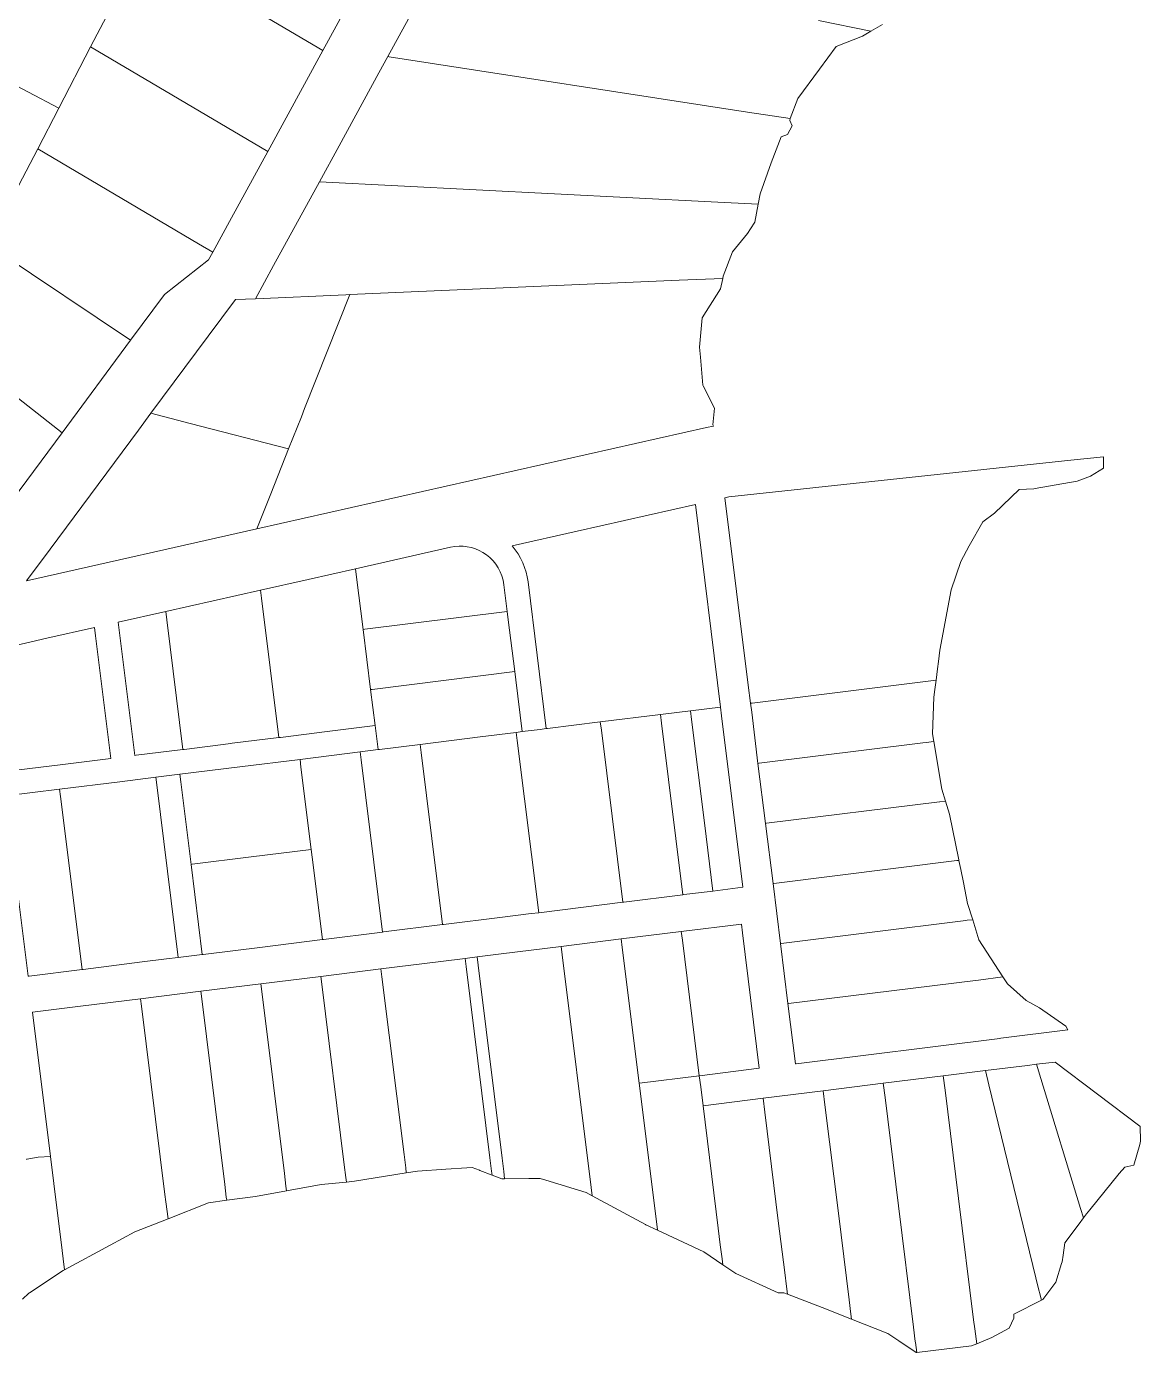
# Model space of a CAD drawing. Header units: feet. Extents: x 865220 to 2774701, y -2240498 to 961524.
# Drawn here: x 2771345 to 2772265, y 958271 to 959366 of the extents above; entities that cross this region are included whole.
import ezdxf

# ---------------------------------------------------------------- set-up
doc = ezdxf.new("R2010")
doc.units = ezdxf.units.FT
doc.header["$LTSCALE"] = 0.015
doc.header["$MEASUREMENT"] = 0
doc.layers.add('Parcels', color=7, linetype='Continuous', lineweight=0)

msp = doc.modelspace()

# ---------------------------------------------------------------- linework, layer by layer
at = {"layer": 'Parcels', "lineweight": 5, "ltscale": 100}
for p, q in [((2771590.1, 959346.7), (2771442, 959433.9)), ((2771442, 959433.9), (2771590.1, 959346.7)), ((2771693.7, 959433), (2771643.7, 959341.5)), ((2771590.1, 959346.7), (2771635.7, 959430)), ((2771398.3, 959349.6), (2771411.6, 959375.3)), ((2771999.3, 959371.3), (2772042.7, 959362.6)), ((2772042.7, 959362.6), (2772052.1, 959368.1)), ((2771251, 959362.5), (2771372.1, 959299)), ((2772014, 959349.9), (2772035.6, 959358.4)), ((2772035.6, 959358.4), (2772042.7, 959362.6)), ((2772042.7, 959362.6), (2772042.7, 959362.6)), ((2771398.3, 959349.6), (2771372.1, 959299)), ((2771372.1, 959299), (2771398.3, 959349.6)), ((2771544.6, 959263.3), (2771398.3, 959349.6)), ((2771398.3, 959349.6), (2771544.6, 959263.3)), ((2771544.6, 959263.3), (2771590.1, 959346.7)), ((2772000.1, 959331.1), (2772014, 959349.9)), ((2771643.7, 959341.5), (2771636.4, 959328.1)), ((2771644.8, 959341.3), (2771643.7, 959341.5)), ((2771644.8, 959341.3), (2771940.7, 959295.7)), ((2771636.4, 959328.1), (2771603.5, 959267.9)), ((2771982.2, 959306.9), (2772000.1, 959331.1)), ((2771976.1, 959290.3), (2771982.2, 959306.9)), ((2771372.1, 959299), (2771354.6, 959265.3)), ((2771372.1, 959299), (2771372.1, 959299)), ((2771940.7, 959295.7), (2771976.1, 959290.3)), ((2771973.8, 959277.2), (2771977.6, 959284.5)), ((2771975.6, 959288.7), (2771976.1, 959290.3)), ((2771977.6, 959284.5), (2771975.6, 959288.7)), ((2771976.1, 959290.3), (2771976.1, 959290.3)), ((2771963, 959260.9), (2771968.5, 959275.2)), ((2771968.5, 959275.2), (2771973.8, 959277.2)), ((2771354.6, 959265.3), (2771332.5, 959222.7)), ((2771487.4, 959186.9), (2771354.6, 959265.3)), ((2771514.6, 959208.4), (2771544.6, 959263.3)), ((2771544.6, 959263.3), (2771544.6, 959263.3)), ((2771603.5, 959267.9), (2771587.2, 959238)), ((2771960.2, 959253.8), (2771963, 959260.9)), ((2771951.3, 959228.3), (2771960.2, 959253.8)), ((2771587.2, 959238), (2771549.4, 959169)), ((2771910.6, 959221.6), (2771587.2, 959238)), ((2771949.6, 959219.7), (2771951.3, 959228.3)), ((2771949.6, 959219.7), (2771910.6, 959221.6)), ((2771946.7, 959204.8), (2771949.6, 959219.7)), ((2771949.6, 959219.7), (2771949.6, 959219.7)), ((2771499.1, 959180), (2771514.6, 959208.4)), ((2771943.2, 959199.3), (2771946.7, 959204.8)), ((2771928.4, 959180.4), (2771940.8, 959195.4)), ((2771940.8, 959195.4), (2771943.2, 959199.3)), ((2771431.3, 959107.3), (2771308.1, 959189.7)), ((2771487.4, 959186.9), (2771499.1, 959180)), ((2771459.3, 959145), (2771495.7, 959173.8)), ((2771495.7, 959173.8), (2771499.1, 959180)), ((2771499.1, 959180), (2771499.1, 959180)), ((2771920.7, 959160.1), (2771928.4, 959180.4)), ((2771549.4, 959169), (2771534.5, 959141.6)), ((2771920.3, 959158.4), (2771920.7, 959160.1)), ((2771884.2, 959156.8), (2771612.3, 959145)), ((2771920.3, 959158.4), (2771884.2, 959156.8)), ((2771884.2, 959156.8), (2771920.3, 959158.4)), ((2771903.3, 959125.8), (2771918.4, 959149.7)), ((2771918.4, 959149.7), (2771920.3, 959158.4)), ((2771431.3, 959107.3), (2771459.3, 959145)), ((2771517.8, 959140.9), (2771495.3, 959110.6)), ((2771534.5, 959141.6), (2771517.8, 959140.9)), ((2771534.5, 959141.6), (2771609.1, 959144.8)), ((2771609.1, 959144.8), (2771534.5, 959141.6)), ((2771575, 959050.9), (2771612.3, 959145)), ((2771609.1, 959144.8), (2771612.3, 959145)), ((2771612.3, 959145), (2771609.1, 959144.8)), ((2771258, 959122.3), (2771374.7, 959031)), ((2771901.2, 959101.7), (2771903.3, 959125.8)), ((2771374.7, 959031), (2771431.3, 959107.3)), ((2771495.3, 959110.6), (2771448.1, 959047)), ((2771901.9, 959093.3), (2771901.2, 959101.7)), ((2771903.8, 959070.2), (2771901.9, 959093.3)), ((2771904, 959069.8), (2771903.8, 959070.2)), ((2771913.4, 959051.1), (2771904, 959069.8)), ((2771575, 959050.9), (2771572.3, 959044.1)), ((2771572.3, 959044.1), (2771575, 959050.9)), ((2771912.1, 959037.5), (2771913.4, 959051.1)), ((2771448.1, 959047), (2771437.8, 959033.1)), ((2771480.6, 959038.6), (2771448.1, 959047)), ((2771561.8, 959017.7), (2771480.6, 959038.6)), ((2771572.3, 959044.1), (2771561.8, 959017.7)), ((2771561.8, 959017.7), (2771572.3, 959044.1)), ((2771318.1, 958954.7), (2771374.7, 959031)), ((2771437.8, 959033.1), (2771365, 958934.9)), ((2771535.6, 958951.5), (2771906.9, 959035.2)), ((2771906.9, 959035.2), (2771912.6, 959036.5)), ((2771912.6, 959036.5), (2771912.1, 959037.5)), ((2771561.8, 959017.7), (2771547.1, 958980.5)), ((2771547.1, 958980.5), (2771561.8, 959017.7)), ((2771561.8, 959017.7), (2771561.8, 959017.7)), ((2772207.7, 959008.2), (2771925.3, 958977.9)), ((2772234.6, 959011.1), (2772207.7, 959008.2)), ((2772234.7, 959001.6), (2772234.6, 959011.1)), ((2772213, 958991), (2772224.1, 958995)), ((2772224.1, 958995), (2772234.7, 959001.6)), ((2772144.8, 958964.4), (2772165.1, 958984)), ((2772165.1, 958984), (2772177.1, 958984.7)), ((2772177.1, 958984.7), (2772178.2, 958984.8)), ((2772178.2, 958984.8), (2772213, 958991)), ((2771547.1, 958980.5), (2771535.6, 958951.5)), ((2771535.6, 958951.5), (2771547.1, 958980.5)), ((2771925.3, 958977.9), (2771922.1, 958977.2)), ((2771922.1, 958977.2), (2771941.4, 958822.4)), ((2771897.8, 958971.7), (2771800, 958949.7)), ((2771918.4, 958804.4), (2771897.8, 958971.7)), ((2772135.2, 958957.3), (2772144.8, 958964.4)), ((2771345.4, 958908.6), (2771535.6, 958951.5)), ((2771535.6, 958951.5), (2771535.6, 958951.5)), ((2772123.8, 958937.5), (2772135.2, 958957.3)), ((2771800, 958949.7), (2771746.4, 958937.6)), ((2771365, 958934.9), (2771345.4, 958908.6)), ((2771695.6, 958936.4), (2771617.1, 958918.6)), ((2771699, 958937), (2771695.6, 958936.4)), ((2771702.5, 958937.2), (2771699, 958937)), ((2771705.9, 958937.2), (2771702.5, 958937.2)), ((2771709.3, 958936.8), (2771705.9, 958937.2)), ((2771712.7, 958936.1), (2771709.3, 958936.8)), ((2771716, 958935.1), (2771712.7, 958936.1)), ((2771719.2, 958933.7), (2771716, 958935.1)), ((2771722.2, 958932.1), (2771719.2, 958933.7)), ((2771725.2, 958930.1), (2771722.2, 958932.1)), ((2771728, 958927.8), (2771725.2, 958930.1)), ((2771746.4, 958937.6), (2771749, 958934.3)), ((2771749, 958934.3), (2771751.3, 958930.9)), ((2771751.3, 958930.9), (2771753.4, 958927.3)), ((2772116.8, 958924.6), (2772123.8, 958937.5)), ((2771617.1, 958918.6), (2771577.9, 958909.8)), ((2771617.9, 958911.8), (2771617.1, 958918.6)), ((2771730.6, 958925.2), (2771728, 958927.8)), ((2771732.9, 958922.4), (2771730.6, 958925.2)), ((2771734.9, 958919.4), (2771732.9, 958922.4)), ((2771736.6, 958916.2), (2771734.9, 958919.4)), ((2771753.4, 958927.3), (2771755.2, 958923.6)), ((2771755.2, 958923.6), (2771756.7, 958919.7)), ((2771756.7, 958919.7), (2771757.9, 958915.7)), ((2772109, 958901.1), (2772116.8, 958924.6)), ((2771577.9, 958909.8), (2771538.7, 958901)), ((2771617.9, 958911.8), (2771623.3, 958868.5)), ((2771737.9, 958912.8), (2771736.6, 958916.2)), ((2771738.9, 958909.3), (2771737.9, 958912.8)), ((2771739.3, 958907.4), (2771738.9, 958909.3)), ((2771739.6, 958905.4), (2771739.3, 958907.4)), ((2771757.9, 958915.7), (2771758.8, 958911.9)), ((2771758.8, 958911.9), (2771759.5, 958907.9)), ((2771759.5, 958907.9), (2771774.6, 958786.6)), ((2771538.7, 958901), (2771499.5, 958892.1)), ((2771539.5, 958894.2), (2771538.7, 958901)), ((2771742.4, 958883.3), (2771739.6, 958905.4)), ((2772099.7, 958851.4), (2772109, 958901.1)), ((2771499.5, 958892.1), (2771460.3, 958883.3)), ((2771539.5, 958894.2), (2771553.8, 958779.2)), ((2771460.3, 958883.3), (2771421.1, 958874.4)), ((2771421.1, 958874.4), (2771434.7, 958764.4)), ((2771461.1, 958876.5), (2771460.3, 958883.3)), ((2771460.3, 958883.3), (2771461.1, 958876.5)), ((2771474.4, 958769.4), (2771461.1, 958876.5)), ((2771461.1, 958876.5), (2771474.4, 958769.4)), ((2771624.7, 958868.7), (2771742.4, 958883.3)), ((2771743.2, 958876.5), (2771742.4, 958883.3)), ((2771742.4, 958883.3), (2771742.4, 958883.3)), ((2771748.6, 958833.7), (2771743.2, 958876.5)), ((2771401.5, 958870), (2771362.2, 958861.2)), ((2771402.3, 958863.3), (2771401.5, 958870)), ((2771414.9, 958762), (2771402.3, 958863.3)), ((2771624.7, 958868.7), (2771623.3, 958868.5)), ((2771629.5, 958818.9), (2771623.3, 958868.5)), ((2771623.3, 958868.5), (2771623.3, 958868.5)), ((2771362.2, 958861.2), (2771323, 958852.3)), ((2772097.7, 958836.1), (2772098.5, 958842)), ((2772098.5, 958842), (2772099.7, 958851.4)), ((2771630.7, 958819), (2771748.6, 958833.7)), ((2771749.4, 958826.9), (2771748.6, 958833.7)), ((2771748.6, 958833.7), (2771748.6, 958833.7)), ((2772096.5, 958826.6), (2772097.7, 958836.1)), ((2771754.7, 958784.1), (2771749.4, 958826.9)), ((2771941.4, 958822.4), (2771943.3, 958807.5)), ((2771944.5, 958807.7), (2772092.1, 958826)), ((2772096.5, 958826.6), (2772092.1, 958826)), ((2772095.5, 958818.8), (2772096.5, 958826.6)), ((2772096.5, 958826.6), (2772096.5, 958826.6)), ((2771630.7, 958819), (2771629.5, 958818.9)), ((2771629.5, 958818.9), (2771630.7, 958819)), ((2771629.5, 958818.9), (2771633.2, 958789.1)), ((2772093.6, 958782.3), (2772094.7, 958812.7)), ((2772094.7, 958812.7), (2772095.5, 958818.8)), ((2771819.2, 958792.1), (2771868.8, 958798.3)), ((2771893.6, 958801.4), (2771868.8, 958798.3)), ((2771869.7, 958791.2), (2771868.8, 958798.3)), ((2771868.8, 958798.3), (2771869.7, 958791.2)), ((2771918.4, 958804.4), (2771893.6, 958801.4)), ((2771894.5, 958794.2), (2771893.6, 958801.4)), ((2771919.3, 958797.3), (2771918.4, 958804.4)), ((2771918.4, 958804.4), (2771918.4, 958804.4)), ((2771944.5, 958807.7), (2771943.3, 958807.5)), ((2771943.3, 958807.5), (2771944.5, 958807.7)), ((2771943.3, 958807.5), (2771944.2, 958800.3)), ((2771944.2, 958800.3), (2771949.4, 958757.9)), ((2771593.5, 958784.2), (2771633.2, 958789.1)), ((2771633.2, 958789.1), (2771634, 958782.6)), ((2771774.6, 958786.6), (2771775.7, 958786.7)), ((2771775.7, 958786.7), (2771819.2, 958792.1)), ((2771819.2, 958792.1), (2771820.1, 958785.2)), ((2771887.3, 958649.4), (2771869.7, 958791.2)), ((2771869.7, 958791.2), (2771887.3, 958649.4)), ((2771905.2, 958708.8), (2771894.5, 958794.2)), ((2771937, 958655.6), (2771919.3, 958797.3)), ((2771515.3, 958774.5), (2771553.8, 958779.2)), ((2771553.8, 958779.2), (2771555, 958779.4)), ((2771555, 958779.4), (2771593.5, 958784.2)), ((2771634, 958782.6), (2771635.7, 958769.3)), ((2771720, 958779.8), (2771670.4, 958773.6)), ((2771749.8, 958783.5), (2771720, 958779.8)), ((2771754.7, 958784.1), (2771749.8, 958783.5)), ((2771749.8, 958783.5), (2771750.6, 958776.7)), ((2771750.6, 958776.7), (2771768.3, 958634.6)), ((2771769.6, 958785.9), (2771754.7, 958784.1)), ((2771754.7, 958784.1), (2771754.7, 958784.1)), ((2771774.6, 958786.6), (2771769.6, 958785.9)), ((2771837.7, 958643.3), (2771820.1, 958785.2)), ((2772094.7, 958776), (2772088.3, 958775.2)), ((2772088.3, 958775.2), (2772094.7, 958776)), ((2772094.7, 958776), (2772093.6, 958782.3)), ((2772101.2, 958736.5), (2772094.7, 958776)), ((2772094.7, 958776), (2772094.7, 958776)), ((2771435.9, 958764.6), (2771474.4, 958769.4)), ((2771474.4, 958769.4), (2771475.6, 958769.5)), ((2771474.4, 958769.4), (2771474.4, 958769.4)), ((2771475.6, 958769.5), (2771514.1, 958774.3)), ((2771475.6, 958769.5), (2771475.6, 958769.5)), ((2771514.1, 958774.3), (2771515.3, 958774.5)), ((2771620.8, 958767.4), (2771571.2, 958761.2)), ((2771635.7, 958769.3), (2771620.8, 958767.4)), ((2771621.6, 958760.9), (2771620.8, 958767.4)), ((2771636.8, 958769.4), (2771635.7, 958769.3)), ((2771670.4, 958773.6), (2771636.8, 958769.4)), ((2771636.8, 958769.4), (2771670.4, 958773.6)), ((2771671.2, 958767), (2771670.4, 958773.6)), ((2771670.4, 958773.6), (2771671.2, 958767)), ((2771688.9, 958624.8), (2771671.2, 958767)), ((2772085.4, 958774.8), (2771950.4, 958758)), ((2772088.3, 958775.2), (2772085.4, 958774.8)), ((2772085.4, 958774.8), (2772088.3, 958775.2)), ((2771336.7, 958752.2), (2771375.2, 958757)), ((2771375.2, 958757), (2771414.9, 958762)), ((2771414.9, 958762), (2771414.9, 958762)), ((2771434.7, 958764.4), (2771435.9, 958764.6)), ((2771521.5, 958755.1), (2771471.9, 958748.9)), ((2771571.2, 958761.2), (2771521.5, 958755.1)), ((2771571.2, 958761.2), (2771572, 958754.8)), ((2771580.4, 958686.8), (2771572, 958754.8)), ((2771639.3, 958618.6), (2771621.6, 958760.9)), ((2771621.6, 958760.9), (2771639.3, 958618.6)), ((2771950.4, 958758), (2771949.4, 958757.9)), ((2771949.4, 958757.9), (2771955.6, 958708.3)), ((2771452.1, 958746.4), (2771422.3, 958742.7)), ((2771471.9, 958748.9), (2771452.1, 958746.4)), ((2771452.9, 958740.3), (2771452.1, 958746.4)), ((2771472.7, 958742.7), (2771471.9, 958748.9)), ((2771372.7, 958736.6), (2771328.1, 958731)), ((2771422.3, 958742.7), (2771372.7, 958736.6)), ((2771373.5, 958730.6), (2771372.7, 958736.6)), ((2771452.9, 958740.3), (2771470.6, 958597.6)), ((2771472.7, 958742.7), (2771481.2, 958674.5)), ((2772104.2, 958726.8), (2772101.2, 958736.5)), ((2771328.8, 958725.2), (2771346.6, 958582.2)), ((2771391.2, 958587.7), (2771373.5, 958730.6)), ((2771956.5, 958708.4), (2772099.2, 958726.2)), ((2772099.2, 958726.2), (2772099.5, 958726.2)), ((2772104.2, 958726.8), (2772099.5, 958726.2)), ((2772107.6, 958715.9), (2772104.2, 958726.8)), ((2772104.2, 958726.8), (2772104.2, 958726.8)), ((2772115.2, 958678.2), (2772107.6, 958715.9)), ((2771905.2, 958708.8), (2771912.2, 958652.5)), ((2771956.5, 958708.4), (2771955.6, 958708.3)), ((2771955.6, 958708.3), (2771961.8, 958658.7)), ((2771482.2, 958674.6), (2771530.8, 958680.7)), ((2771530.8, 958680.7), (2771580.4, 958686.8)), ((2771580.4, 958686.8), (2771580.4, 958686.8)), ((2771580.4, 958686.8), (2771581.2, 958680.4)), ((2771581.2, 958680.4), (2771589.7, 958612.4)), ((2771962.6, 958658.8), (2772113.6, 958677.6)), ((2772113.6, 958677.6), (2772115.3, 958677.8)), ((2772115.3, 958677.8), (2772115.2, 958678.2)), ((2772116.8, 958670.4), (2772115.3, 958677.8)), ((2772115.3, 958677.8), (2772115.3, 958677.8)), ((2771482.2, 958674.6), (2771481.2, 958674.5)), ((2771481.2, 958674.5), (2771490.5, 958600.1)), ((2771481.2, 958674.5), (2771481.2, 958674.5)), ((2772119, 958659.5), (2772116.8, 958670.4)), ((2771912.2, 958652.5), (2771937, 958655.6)), ((2771937, 958655.6), (2771937, 958655.6)), ((2771961.8, 958658.7), (2771962.6, 958658.8)), ((2771961.8, 958658.7), (2771967.9, 958609.1)), ((2772122.5, 958642.1), (2772119, 958659.5)), ((2771838.5, 958643.4), (2771887.3, 958649.4)), ((2771887.3, 958649.4), (2771888.2, 958649.5)), ((2771887.3, 958649.4), (2771887.3, 958649.4)), ((2771888.2, 958649.5), (2771909.8, 958652.2)), ((2771909.8, 958652.2), (2771912.2, 958652.5)), ((2771912.2, 958652.5), (2771912.2, 958652.5)), ((2771738.5, 958630.9), (2771762.2, 958633.9)), ((2771762.2, 958633.9), (2771768.3, 958634.6)), ((2771768.3, 958634.6), (2771788.1, 958637.1)), ((2771768.3, 958634.6), (2771768.3, 958634.6)), ((2771788.1, 958637.1), (2771837.7, 958643.3)), ((2771837.7, 958643.3), (2771838.5, 958643.4)), ((2771837.7, 958643.3), (2771837.7, 958643.3)), ((2772126.7, 958628.8), (2772122.5, 958642.1)), ((2771640.1, 958618.7), (2771688.9, 958624.8)), ((2771688.9, 958624.8), (2771689.7, 958624.9)), ((2771688.9, 958624.8), (2771688.9, 958624.8)), ((2771689.7, 958624.9), (2771738.5, 958630.9)), ((2771935.7, 958625.2), (2771886.1, 958619.1)), ((2771936.6, 958618.1), (2771935.7, 958625.2)), ((2771968.6, 958609.2), (2772118.8, 958627.8)), ((2772122.2, 958628.3), (2772118.8, 958627.8)), ((2772118.8, 958627.8), (2772122.2, 958628.3)), ((2772122.2, 958628.3), (2772126.7, 958628.8)), ((2772131.9, 958612.1), (2772126.7, 958628.8)), ((2772126.7, 958628.8), (2772126.7, 958628.8)), ((2771540.1, 958606.2), (2771589.7, 958612.4)), ((2771589.7, 958612.4), (2771590.5, 958612.5)), ((2771589.7, 958612.4), (2771589.7, 958612.4)), ((2771590.5, 958612.5), (2771639.3, 958618.6)), ((2771639.3, 958618.6), (2771640.1, 958618.7)), ((2771639.3, 958618.6), (2771639.3, 958618.6)), ((2771836.5, 958612.9), (2771786.9, 958606.7)), ((2771886.1, 958619.1), (2771836.5, 958612.9)), ((2771837.3, 958605.9), (2771836.5, 958612.9)), ((2771887, 958612), (2771886.1, 958619.1)), ((2771886.1, 958619.1), (2771887, 958612)), ((2771900.9, 958500), (2771887, 958612)), ((2771887, 958612), (2771900.9, 958500)), ((2771950.5, 958506.2), (2771936.6, 958618.1)), ((2772151.7, 958581.6), (2772131.9, 958612.1)), ((2771491.3, 958600.2), (2771540.1, 958606.2)), ((2771737.3, 958600.5), (2771717.4, 958598.1)), ((2771786.9, 958606.7), (2771737.3, 958600.5)), ((2771787.7, 958599.9), (2771786.9, 958606.7)), ((2771786.9, 958606.7), (2771787.7, 958599.9)), ((2771837.3, 958605.9), (2771851.3, 958493.8)), ((2771967.9, 958609.1), (2771968.6, 958609.2)), ((2771967.9, 958609.1), (2771974.1, 958559.5)), ((2771392, 958587.8), (2771440.8, 958593.9)), ((2771440.8, 958593.9), (2771461, 958596.4)), ((2771461, 958596.4), (2771470.6, 958597.6)), ((2771470.6, 958597.6), (2771490.5, 958600.1)), ((2771470.6, 958597.6), (2771470.6, 958597.6)), ((2771490.5, 958600.1), (2771491.3, 958600.2)), ((2771687.6, 958594.4), (2771638, 958588.2)), ((2771707.5, 958596.8), (2771687.6, 958594.4)), ((2771717.4, 958598.1), (2771707.5, 958596.8)), ((2771708.3, 958590.2), (2771707.5, 958596.8)), ((2771707.5, 958596.8), (2771708.3, 958590.2)), ((2771724.6, 958458.9), (2771708.3, 958590.2)), ((2771708.3, 958590.2), (2771724.6, 958458.9)), ((2771718.2, 958591.4), (2771717.4, 958598.1)), ((2771718.2, 958591.4), (2771738.1, 958431.9)), ((2771811.6, 958407.6), (2771787.7, 958599.9)), ((2771787.7, 958599.9), (2771811.6, 958407.6)), ((2771346.6, 958582.2), (2771347.4, 958582.3)), ((2771347.4, 958582.3), (2771391.2, 958587.7)), ((2771391.2, 958587.7), (2771392, 958587.8)), ((2771391.2, 958587.7), (2771391.2, 958587.7)), ((2771588.4, 958582), (2771538.8, 958575.9)), ((2771638, 958588.2), (2771588.4, 958582)), ((2771589.2, 958575.6), (2771588.4, 958582)), ((2771638.8, 958581.7), (2771638, 958588.2)), ((2771638, 958588.2), (2771638.8, 958581.7)), ((2771657.1, 958434.8), (2771638.8, 958581.7)), ((2771638.8, 958581.7), (2771657.1, 958434.8)), ((2772128.9, 958578.7), (2771974.7, 958559.5)), ((2772128.9, 958578.7), (2772131.5, 958579)), ((2772151.7, 958581.6), (2772131.5, 958579)), ((2772155.4, 958575.9), (2772151.7, 958581.6)), ((2772151.7, 958581.6), (2772151.7, 958581.6)), ((2771489.2, 958569.7), (2771439.6, 958563.5)), ((2771538.8, 958575.9), (2771489.2, 958569.7)), ((2771489.2, 958569.7), (2771490, 958563.5)), ((2771539.6, 958569.6), (2771538.8, 958575.9)), ((2771538.8, 958575.9), (2771539.6, 958569.6)), ((2771539.6, 958569.6), (2771558.3, 958419.3)), ((2771607.8, 958426.5), (2771589.2, 958575.6)), ((2772170.9, 958562), (2772155.4, 958575.9)), ((2771390, 958557.3), (2771350.3, 958552.4)), ((2771439.6, 958563.5), (2771390, 958557.3)), ((2771440.3, 958557.5), (2771439.6, 958563.5)), ((2771440.3, 958557.5), (2771459.7, 958401.9)), ((2771490, 958563.5), (2771509, 958410.1)), ((2771974.7, 958559.5), (2771974.1, 958559.5)), ((2771974.1, 958559.5), (2771980.3, 958509.9)), ((2772181.8, 958556), (2772170.9, 958562)), ((2771350.3, 958552.4), (2771365.1, 958433.3)), ((2772203.5, 958540.9), (2772181.8, 958556)), ((2772149.9, 958531), (2772205.2, 958537.8)), ((2772205.2, 958537.8), (2772203.5, 958540.9)), ((2772205.2, 958537.8), (2772205.2, 958537.8)), ((2771980.8, 958509.9), (2772149, 958530.8)), ((2772149, 958530.8), (2772149.9, 958531)), ((2771901.2, 958500), (2771950.5, 958506.2)), ((2771950.5, 958506.2), (2771950.5, 958506.2)), ((2771980.3, 958509.9), (2771980.8, 958509.9)), ((2772137.2, 958504.2), (2772102.4, 958499.9)), ((2772171.9, 958508.5), (2772137.2, 958504.2)), ((2772137.2, 958504.2), (2772140, 958492.5)), ((2772179.4, 958509.4), (2772171.9, 958508.5)), ((2772194.7, 958511.3), (2772179.4, 958509.4)), ((2772179.4, 958509.4), (2772183, 958497.7)), ((2772264.8, 958458.2), (2772194.7, 958511.3)), ((2771851.6, 958493.9), (2771851.3, 958493.8)), ((2771851.3, 958493.8), (2771851.6, 958493.9)), ((2771851.3, 958493.8), (2771865, 958383.9)), ((2771865, 958383.9), (2771851.3, 958493.8)), ((2771851.3, 958493.8), (2771851.3, 958493.8)), ((2771900.9, 958500), (2771851.6, 958493.9)), ((2771851.6, 958493.9), (2771900.9, 958500)), ((2771902.1, 958490.8), (2771900.9, 958500)), ((2771900.9, 958500), (2771900.9, 958500)), ((2771900.9, 958500), (2771901.2, 958500)), ((2772052.8, 958493.7), (2772003.2, 958487.5)), ((2772102.4, 958499.9), (2772052.8, 958493.7)), ((2772052.8, 958493.7), (2772054.3, 958482)), ((2772102.4, 958499.9), (2772103.9, 958488)), ((2772140, 958492.5), (2772178.8, 958333.2)), ((2772215.8, 958390.3), (2772183, 958497.7)), ((2771904, 958475.2), (2771902.1, 958490.8)), ((2771953.6, 958481.4), (2771904.2, 958475.2)), ((2772003.2, 958487.5), (2771953.6, 958481.4)), ((2771953.6, 958481.4), (2771955, 958469.9)), ((2772004.7, 958475.9), (2772003.2, 958487.5)), ((2772065.4, 958392.5), (2772054.3, 958482)), ((2772103.9, 958488), (2772115, 958398.7)), ((2771904.2, 958475.2), (2771904, 958475.2)), ((2771904, 958475.2), (2771916.6, 958374.2)), ((2771904, 958475.2), (2771904, 958475.2)), ((2771966.2, 958380.2), (2771955, 958469.9)), ((2772004.7, 958475.9), (2772015.8, 958386.4)), ((2771728, 958432.3), (2771724.6, 958458.9)), ((2772264.9, 958458.2), (2772264.8, 958458.2)), ((2772265.3, 958445.9), (2772264.9, 958458.2)), ((2772259.7, 958426), (2772264.6, 958443.3)), ((2772264.6, 958443.3), (2772265.3, 958445.9)), ((2771345.7, 958431), (2771345.2, 958430.9)), ((2771355, 958432.7), (2771345.7, 958431)), ((2771365.1, 958433.3), (2771355, 958432.7)), ((2771365.1, 958433.3), (2771370.6, 958388.7)), ((2771609.1, 958415.8), (2771607.8, 958426.5)), ((2771657.1, 958434.8), (2771658.5, 958424)), ((2771729.3, 958421.3), (2771728, 958432.3)), ((2771739.4, 958420.9), (2771738.1, 958431.9)), ((2771738.1, 958431.9), (2771739.4, 958420.9)), ((2772252.3, 958424.6), (2772259.7, 958426)), ((2771558.3, 958419.3), (2771559.6, 958408.7)), ((2771609.1, 958415.8), (2771609.5, 958412.2)), ((2771616.1, 958412.8), (2771659, 958419.8)), ((2771659, 958419.8), (2771658.5, 958424)), ((2771659, 958419.8), (2771668.2, 958421.3)), ((2771659, 958419.8), (2771659, 958419.8)), ((2771668.2, 958421.3), (2771691.7, 958422.8)), ((2771691.7, 958422.8), (2771708.9, 958423.8)), ((2771708.9, 958423.8), (2771713.4, 958424.1)), ((2771713.4, 958424.1), (2771719.3, 958421.9)), ((2771719.3, 958421.9), (2771719.7, 958421.7)), ((2771719.7, 958421.7), (2771729.8, 958417.9)), ((2771729.3, 958421.3), (2771729.8, 958417.9)), ((2771729.8, 958417.9), (2771729.8, 958417.9)), ((2771729.8, 958417.9), (2771737.9, 958414.7)), ((2771737.9, 958414.7), (2771740.2, 958414.8)), ((2771740.2, 958414.8), (2771739.4, 958420.9)), ((2771739.4, 958420.9), (2771740.2, 958414.8)), ((2771740.2, 958414.8), (2771760.3, 958415.1)), ((2771740.2, 958414.8), (2771740.2, 958414.8)), ((2771760.3, 958415.1), (2771769.4, 958415.2)), ((2771769.4, 958415.2), (2771774.2, 958413.7)), ((2772223.4, 958389.3), (2772247.8, 958419.1)), ((2772247.8, 958419.1), (2772252.3, 958424.6)), ((2771510.3, 958399.6), (2771509, 958410.1)), ((2771534.5, 958400.2), (2771560.1, 958404.9)), ((2771560.1, 958404.9), (2771559.6, 958408.7)), ((2771559.6, 958408.7), (2771560.1, 958404.9)), ((2771560.1, 958404.9), (2771588.8, 958410.2)), ((2771560.1, 958404.9), (2771560.1, 958404.9)), ((2771588.8, 958410.2), (2771609.5, 958412.2)), ((2771609.5, 958412.2), (2771616.1, 958412.8)), ((2771609.5, 958412.2), (2771609.5, 958412.2)), ((2771774.2, 958413.7), (2771807.5, 958403.5)), ((2771807.5, 958403.5), (2771812.5, 958400.8)), ((2771812.5, 958400.8), (2771811.6, 958407.6)), ((2771811.6, 958407.6), (2771812.5, 958400.8)), ((2771459.7, 958401.9), (2771460.4, 958395.8)), ((2771462.2, 958381.9), (2771460.4, 958395.8)), ((2771462.2, 958381.9), (2771495.6, 958395.1)), ((2771495.6, 958395.1), (2771510.7, 958397.1)), ((2771510.3, 958399.6), (2771510.7, 958397.1)), ((2771510.7, 958397.1), (2771534.5, 958400.2)), ((2771510.7, 958397.1), (2771510.7, 958397.1)), ((2771812.5, 958400.8), (2771812.5, 958400.8)), ((2771812.5, 958400.8), (2771812.6, 958400.7)), ((2771812.6, 958400.7), (2771856.6, 958377)), ((2772065.4, 958392.5), (2772077.9, 958292.3)), ((2772127.5, 958298.4), (2772115, 958398.7)), ((2771373.6, 958364.8), (2771370.6, 958388.7)), ((2771434.8, 958371.1), (2771462.2, 958381.9)), ((2771462.2, 958381.9), (2771462.2, 958381.9)), ((2771865, 958383.9), (2771866.4, 958372.6)), ((2772024.7, 958314.9), (2772015.8, 958386.4)), ((2772214.6, 958377.8), (2772218.2, 958382.6)), ((2772218.2, 958382.6), (2772215.8, 958390.3)), ((2772218.2, 958382.6), (2772220.6, 958385.8)), ((2772218.2, 958382.6), (2772218.2, 958382.6)), ((2772220.6, 958385.8), (2772223.4, 958389.3)), ((2771414.5, 958360.1), (2771434.8, 958371.1)), ((2771856.6, 958377), (2771856.8, 958376.9)), ((2771856.8, 958376.9), (2771866.4, 958372.4)), ((2771866.4, 958372.6), (2771866.4, 958372.4)), ((2771866.4, 958372.4), (2771904.7, 958354.5)), ((2771918.3, 958360.3), (2771916.6, 958374.2)), ((2771971.5, 958337.6), (2771966.2, 958380.2)), ((2772202.8, 958362), (2772214.6, 958377.8)), ((2771376.7, 958339.8), (2771373.6, 958364.8)), ((2771376.7, 958339.8), (2771414.5, 958360.1)), ((2771918.3, 958360.3), (2771919.7, 958348.9)), ((2771919.7, 958348.9), (2771918.3, 958360.3)), ((2772201.3, 958351.9), (2772202.8, 958362)), ((2771904.7, 958354.5), (2771920.3, 958343.9)), ((2771920.3, 958343.9), (2771919.7, 958348.9)), ((2772200.5, 958346.3), (2772201.3, 958351.9)), ((2771347.8, 958320.7), (2771375.5, 958339.1)), ((2771375.5, 958339.1), (2771376.7, 958339.8)), ((2771920.3, 958343.9), (2771931.1, 958336.6)), ((2772195.4, 958329.6), (2772200, 958344.9)), ((2772200, 958344.9), (2772200.5, 958346.3)), ((2771931.1, 958336.6), (2771966, 958320.8)), ((2771972.9, 958326), (2771971.5, 958337.6)), ((2772178.8, 958333.2), (2772180, 958328.3)), ((2772180, 958328.3), (2772183.4, 958314.5)), ((2772184.7, 958315.1), (2772195.4, 958329.6)), ((2771342.1, 958315.6), (2771347.3, 958320.3)), ((2771347.3, 958320.3), (2771347.8, 958320.7)), ((2771966, 958320.8), (2771970.7, 958320.7)), ((2771970.7, 958320.7), (2771973.7, 958319.5)), ((2771972.9, 958326), (2771973.7, 958319.5)), ((2771973.7, 958319.5), (2771973.7, 958319.5)), ((2771973.7, 958319.5), (2772002.5, 958308.6)), ((2772002.5, 958308.6), (2772026.7, 958299)), ((2772024.7, 958314.9), (2772026.1, 958303.2)), ((2772160.8, 958303), (2772183.4, 958314.5)), ((2772183.4, 958314.5), (2772184.7, 958315.1)), ((2772183.4, 958314.5), (2772183.4, 958314.5)), ((2772026.7, 958299), (2772026.1, 958303.2)), ((2772026.7, 958299), (2772026.7, 958299)), ((2772026.7, 958299), (2772056.6, 958287.1)), ((2772127.5, 958298.4), (2772128.4, 958290.9)), ((2772156.9, 958291.5), (2772160.8, 958299.8)), ((2772160.8, 958299.8), (2772160.8, 958303)), ((2772056.6, 958287.1), (2772065.7, 958281)), ((2772079.3, 958280.6), (2772077.9, 958292.3)), ((2772130, 958278.6), (2772128.4, 958290.9)), ((2772130, 958278.6), (2772142.6, 958283.9)), ((2772142.6, 958283.9), (2772156.9, 958291.5)), ((2772065.7, 958281), (2772080, 958271.4)), ((2772079.4, 958279.8), (2772079.3, 958280.6)), ((2772080.5, 958271.5), (2772079.4, 958279.8)), ((2772080.5, 958271.5), (2772125.7, 958276.9)), ((2772125.7, 958276.9), (2772130, 958278.6)), ((2772130, 958278.6), (2772130, 958278.6)), ((2772080, 958271.4), (2772080.5, 958271.5)), ((2772080.5, 958271.5), (2772080.5, 958271.5))]:
    msp.add_line(p, q, dxfattribs=at)

doc.saveas('drawing.dxf')
